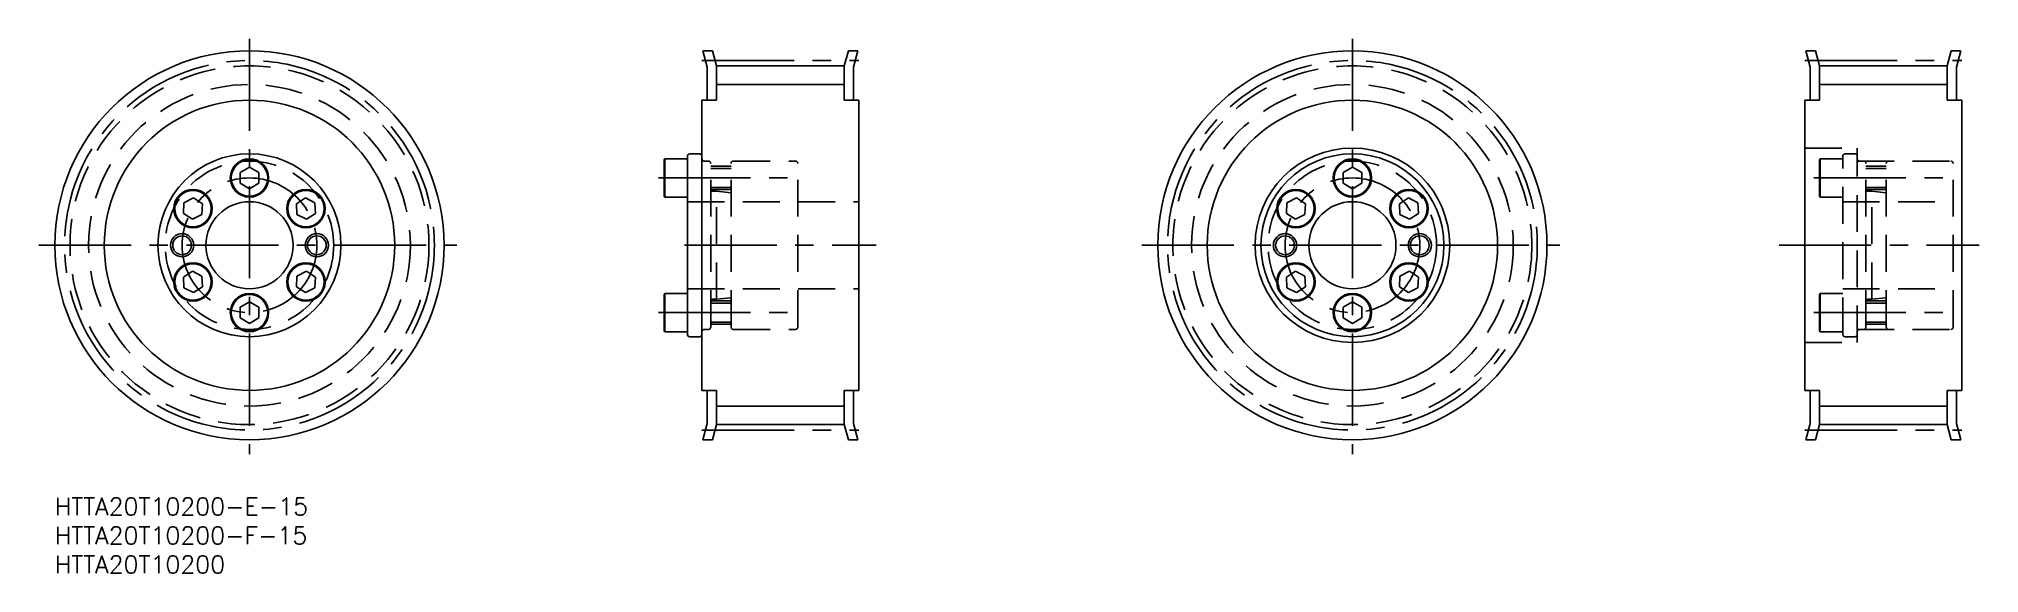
# Model space of a CAD drawing. Extents: x -3 to 331, y -13 to 79.
import ezdxf

# ---------------------------------------------------------------- set-up
doc = ezdxf.new("R2010")
doc.units = 0
doc.header["$LTSCALE"] = 0.5
doc.linetypes.add('CENTER', pattern=[50.8, 31.75, -6.35, 6.35, -6.35])
doc.linetypes.add('DASHED', pattern=[19.05, 12.7, -6.35])
for name, color, linetype in [('MSM_CENTER', 1, 'CENTER'), ('MSM_CONTINUOUS', 7, 'CONTINUOUS'), ('MSM_DASHED', 4, 'DASHED'), ('MSM_NARROW', 5, 'CONTINUOUS'), ('MSM_PART_NUMBER', 7, 'CONTINUOUS')]:
    doc.layers.add(name, color=color, linetype=linetype)
doc.styles.get("Standard").update_dxf_attribs({"font": 'txt.shx', "height": 3, "bigfont": 'bigfont.shx'})

# ---------------------------------------------------------------- blocks, each defined once
blk = doc.blocks.new('*U2')
at = {"layer": 'MSM_PART_NUMBER'}
blk.add_text('HTTA20T10200-E-15', height=3, dxfattribs=at).set_placement((0, -3))
blk = doc.blocks.new('*U3')
at = {"layer": 'MSM_PART_NUMBER'}
blk.add_text('HTTA20T10200-F-15', height=3, dxfattribs=at).set_placement((0, -8))
blk = doc.blocks.new('*U4')
at = {"layer": 'MSM_PART_NUMBER'}
blk.add_text('HTTA20T10200', height=3, dxfattribs=at).set_placement((0, -13))

msp = doc.modelspace()

# ---------------------------------------------------------------- linework, layer by layer
at = {"layer": 'MSM_CENTER'}
for p, q in [((33.5, 79.08), (33.5, 7.53)), ((223.39, 79.08), (223.39, 7.53)), ((111.41, 75.33), (138.41, 75.33)), ((301.31, 75.33), (328.31, 75.33)), ((103.91, 55.1), (128.91, 55.1)), ((302.81, 55.1), (327.81, 55.1)), ((-2.77, 43.5), (69.18, 43.5)), ((108.41, 43.5), (141.41, 43.5)), ((187.12, 43.5), (259.08, 43.5)), ((296.85, 43.5), (331.31, 43.5)), ((103.91, 31.9), (128.91, 31.9)), ((302.81, 31.9), (327.81, 31.9)), ((111.41, 11.67), (138.41, 11.67)), ((301.31, 11.67), (328.31, 11.67))]:
    msp.add_line(p, q, dxfattribs=at)
for centre, radius in [((33.5, 43.5), 31.83), ((223.39, 43.5), 31.83), ((33.5, 43.5), 11.6), ((223.39, 43.5), 11.6)]:
    msp.add_circle(centre, radius, dxfattribs=at)
at = {"layer": 'MSM_CONTINUOUS'}
for p, q in [((112.31, 74.19), (111.56, 77)), ((113.21, 77), (111.56, 77)), ((113.91, 74.4), (113.21, 77)), ((135.91, 74.4), (136.61, 77)), ((136.61, 77), (138.26, 77)), ((137.51, 74.19), (138.26, 77)), ((302.21, 74.19), (301.45, 77)), ((303.11, 77), (301.45, 77)), ((303.81, 74.4), (303.11, 77)), ((325.81, 74.4), (326.5, 77)), ((326.5, 77), (328.16, 77)), ((327.41, 74.19), (328.16, 77)), ((112.31, 68.5), (112.31, 74.19)), ((113.91, 68.5), (113.91, 74.4)), ((113.91, 74.4), (135.91, 74.4)), ((135.91, 68.5), (135.91, 74.4)), ((137.51, 68.5), (137.51, 74.19)), ((302.21, 68.5), (302.21, 74.19)), ((303.81, 68.5), (303.81, 74.4)), ((303.81, 74.4), (325.81, 74.4)), ((325.81, 68.5), (325.81, 74.4)), ((327.41, 68.5), (327.41, 74.19)), ((111.41, 68.5), (111.41, 18.5)), ((111.41, 68.5), (113.91, 68.5)), ((138.41, 68.5), (135.91, 68.5)), ((138.41, 68.5), (138.41, 18.5)), ((301.31, 68.5), (301.31, 18.5)), ((301.31, 68.5), (303.81, 68.5)), ((328.31, 68.5), (325.81, 68.5)), ((328.31, 68.5), (328.31, 18.5)), ((33.5, 56.95), (31.9, 56.02)), ((35.1, 56.02), (33.5, 56.95)), ((104.91, 58.24), (105, 58.4)), ((104.91, 51.96), (104.91, 58.24)), ((105, 51.8), (105, 58.4)), ((105, 58.4), (108.91, 58.4)), ((108.91, 28.15), (108.91, 58.85)), ((109.31, 59.25), (111.01, 59.25)), ((223.39, 56.95), (221.79, 56.02)), ((224.99, 56.02), (223.39, 56.95)), ((31.9, 56.02), (31.9, 54.18)), ((31.9, 54.18), (33.5, 53.25)), ((33.5, 53.25), (35.1, 54.18)), ((34.3, 56.49), (34.3, 56.49)), ((34.7, 56.25), (34.7, 56.25)), ((35.1, 54.18), (35.1, 56.02)), ((221.79, 56.02), (221.79, 54.18)), ((221.79, 54.18), (223.39, 53.25)), ((223.39, 53.25), (224.99, 54.18)), ((224.19, 56.49), (224.19, 56.49)), ((224.59, 56.25), (224.59, 56.25)), ((224.99, 54.18), (224.99, 56.02)), ((22.22, 50.82), (22.13, 48.98)), ((23.87, 51.66), (22.22, 50.82)), ((25.42, 50.66), (23.87, 51.66)), ((25.32, 48.81), (25.42, 50.66)), ((41.58, 50.66), (43.13, 51.66)), ((41.68, 48.81), (41.58, 50.66)), ((43.13, 51.66), (44.78, 50.82)), ((44.78, 50.82), (44.87, 48.98)), ((104.91, 51.96), (105, 51.8)), ((105, 51.8), (108.91, 51.8)), ((212.12, 50.82), (212.02, 48.98)), ((213.76, 51.66), (212.12, 50.82)), ((215.31, 50.66), (213.76, 51.66)), ((215.22, 48.81), (215.31, 50.66)), ((231.48, 50.66), (233.03, 51.66)), ((231.57, 48.81), (231.48, 50.66)), ((233.03, 51.66), (234.67, 50.82)), ((234.67, 50.82), (234.77, 48.98)), ((22.13, 48.98), (23.67, 47.97)), ((23.67, 47.97), (25.32, 48.81)), ((43.33, 47.97), (41.68, 48.81)), ((44.87, 48.98), (43.33, 47.97)), ((212.02, 48.98), (213.57, 47.97)), ((213.57, 47.97), (215.22, 48.81)), ((233.22, 47.97), (231.57, 48.81)), ((234.77, 48.98), (233.22, 47.97)), ((23.67, 39.03), (22.13, 38.02)), ((22.13, 38.02), (22.22, 36.18)), ((25.32, 38.19), (23.67, 39.03)), ((25.42, 36.34), (25.32, 38.19)), ((41.58, 36.34), (41.68, 38.19)), ((41.68, 38.19), (43.33, 39.03)), ((43.33, 39.03), (44.87, 38.02)), ((44.87, 38.02), (44.78, 36.18)), ((213.57, 39.03), (212.02, 38.02)), ((212.02, 38.02), (212.12, 36.18)), ((215.22, 38.19), (213.57, 39.03)), ((215.31, 36.34), (215.22, 38.19)), ((231.48, 36.34), (231.57, 38.19)), ((231.57, 38.19), (233.22, 39.03)), ((233.22, 39.03), (234.77, 38.02)), ((234.77, 38.02), (234.67, 36.18)), ((22.22, 36.18), (23.87, 35.34)), ((23.87, 35.34), (25.42, 36.34)), ((33.5, 33.75), (31.9, 32.82)), ((35.1, 32.82), (33.5, 33.75)), ((43.13, 35.34), (41.58, 36.34)), ((44.78, 36.18), (43.13, 35.34)), ((104.91, 35.04), (105, 35.2)), ((104.91, 35.04), (104.91, 28.76)), ((105, 35.2), (108.91, 35.2)), ((105, 35.2), (105, 28.6)), ((212.12, 36.18), (213.76, 35.34)), ((213.76, 35.34), (215.31, 36.34)), ((223.39, 33.75), (221.79, 32.82)), ((224.99, 32.82), (223.39, 33.75)), ((233.03, 35.34), (231.48, 36.34)), ((234.67, 36.18), (233.03, 35.34)), ((31.9, 32.82), (31.9, 30.98)), ((31.9, 30.98), (33.5, 30.05)), ((33.5, 30.05), (35.1, 30.98)), ((35.1, 30.98), (35.1, 32.82)), ((221.79, 32.82), (221.79, 30.98)), ((221.79, 30.98), (223.39, 30.05)), ((223.39, 30.05), (224.99, 30.98)), ((224.99, 30.98), (224.99, 32.82)), ((104.91, 28.76), (105, 28.6)), ((105, 28.6), (108.91, 28.6)), ((109.31, 27.75), (111.01, 27.75)), ((111.41, 18.5), (113.91, 18.5)), ((112.31, 18.5), (112.31, 12.81)), ((113.91, 18.5), (113.91, 12.6)), ((135.91, 18.5), (135.91, 12.6)), ((138.41, 18.5), (135.91, 18.5)), ((137.51, 18.5), (137.51, 12.81)), ((301.31, 18.5), (303.81, 18.5)), ((302.21, 18.5), (302.21, 12.81)), ((303.81, 18.5), (303.81, 12.6)), ((325.81, 18.5), (325.81, 12.6)), ((328.31, 18.5), (325.81, 18.5)), ((327.41, 18.5), (327.41, 12.81)), ((112.31, 12.81), (111.56, 10)), ((113.91, 12.6), (113.21, 10)), ((113.91, 12.6), (135.91, 12.6)), ((135.91, 12.6), (136.61, 10)), ((137.51, 12.81), (138.26, 10)), ((302.21, 12.81), (301.45, 10)), ((303.81, 12.6), (303.11, 10)), ((303.81, 12.6), (325.81, 12.6)), ((325.81, 12.6), (326.5, 10)), ((327.41, 12.81), (328.16, 10)), ((113.21, 10), (111.56, 10)), ((136.61, 10), (138.26, 10)), ((303.11, 10), (301.45, 10)), ((326.5, 10), (328.16, 10))]:
    msp.add_line(p, q, dxfattribs=at)
for centre, radius in [((33.5, 43.5), 33.5), ((223.39, 43.5), 33.5), ((33.5, 43.5), 25), ((223.39, 43.5), 25), ((223.39, 43.5), 16.75), ((33.5, 43.5), 15.75), ((33.5, 55.1), 3.3), ((33.5, 55.1), 3.14), ((223.39, 43.5), 15.75), ((223.39, 55.1), 3.3), ((223.39, 55.1), 3.14), ((23.77, 49.82), 3.3), ((23.77, 49.82), 3.14), ((33.5, 43.5), 7.5), ((43.23, 49.82), 3.3), ((43.23, 49.82), 3.14), ((213.67, 49.82), 3.3), ((213.67, 49.82), 3.14), ((223.39, 43.5), 7.5), ((233.12, 49.82), 3.3), ((233.12, 49.82), 3.14), ((21.9, 43.5), 1.62), ((45.1, 43.5), 1.62), ((211.79, 43.5), 1.62), ((234.99, 43.5), 1.62), ((23.77, 37.18), 3.3), ((23.77, 37.18), 3.14), ((43.23, 37.18), 3.3), ((43.23, 37.18), 3.14), ((213.67, 37.18), 3.3), ((213.67, 37.18), 3.14), ((233.12, 37.18), 3.3), ((233.12, 37.18), 3.14), ((33.5, 31.9), 3.3), ((33.5, 31.9), 3.14), ((223.39, 31.9), 3.3), ((223.39, 31.9), 3.14)]:
    msp.add_circle(centre, radius, dxfattribs=at)
for centre, start, end in [((109.31, 58.85), 90, 180), ((111.01, 58.85), 0, 90), ((109.31, 28.15), 180, 270), ((111.01, 28.15), 270, 0)]:
    msp.add_arc(centre, 0.4, start, end, dxfattribs=at)
at = {"layer": 'MSM_DASHED'}
for p, q in [((301.31, 60.25), (310.31, 60.25)), ((310.31, 26.75), (310.31, 60.25)), ((111.82, 58), (112.51, 58)), ((112.91, 29.4), (112.91, 57.6)), ((116.41, 57.1), (112.91, 57.1)), ((116.41, 29.4), (116.41, 57.6)), ((116.81, 58), (127.51, 58)), ((127.91, 29.4), (127.91, 57.6)), ((303.81, 58.24), (303.9, 58.4)), ((303.81, 51.96), (303.81, 58.24)), ((303.9, 51.8), (303.9, 58.4)), ((303.9, 58.4), (307.81, 58.4)), ((307.81, 28.15), (307.81, 58.85)), ((308.21, 59.25), (309.91, 59.25)), ((310.31, 58), (328.31, 58)), ((310.72, 58), (311.41, 58)), ((311.81, 29.4), (311.81, 57.6)), ((315.31, 57.1), (311.81, 57.1)), ((315.31, 29.4), (315.31, 57.6)), ((326.81, 29.4), (326.81, 57.6)), ((116.41, 56.72), (112.91, 56.72)), ((116.41, 53.48), (112.91, 53.48)), ((315.31, 56.72), (311.81, 56.72)), ((315.31, 53.48), (311.81, 53.48)), ((108.91, 51), (138.41, 51)), ((116.41, 53.1), (112.93, 53.1)), ((113.32, 52.8), (113.91, 52.8)), ((113.91, 52.8), (116.41, 52.55)), ((113.91, 34.2), (113.91, 52.8)), ((303.81, 51.96), (303.9, 51.8)), ((303.9, 51.8), (307.81, 51.8)), ((307.81, 51), (326.81, 51)), ((315.31, 53.1), (311.82, 53.1)), ((312.22, 52.8), (312.8, 52.8)), ((312.8, 34.2), (312.8, 52.8)), ((312.8, 52.8), (315.31, 52.55)), ((108.91, 36), (138.41, 36)), ((116.41, 33.52), (112.91, 33.52)), ((116.41, 33.9), (112.93, 33.9)), ((113.32, 34.2), (113.91, 34.2)), ((113.91, 34.2), (116.41, 34.45)), ((303.81, 35.04), (303.9, 35.2)), ((303.81, 35.04), (303.81, 28.76)), ((303.9, 35.2), (307.81, 35.2)), ((303.9, 35.2), (303.9, 28.6)), ((307.81, 36), (326.81, 36)), ((315.31, 33.52), (311.81, 33.52)), ((315.31, 33.9), (311.82, 33.9)), ((312.22, 34.2), (312.8, 34.2)), ((312.8, 34.2), (315.31, 34.45)), ((116.41, 30.28), (112.91, 30.28)), ((315.31, 30.28), (311.81, 30.28)), ((111.82, 29), (112.51, 29)), ((116.41, 29.9), (112.91, 29.9)), ((116.81, 29), (127.51, 29)), ((301.31, 26.75), (310.31, 26.75)), ((303.81, 28.76), (303.9, 28.6)), ((303.9, 28.6), (307.81, 28.6)), ((308.21, 27.75), (309.91, 27.75)), ((310.31, 29), (328.31, 29)), ((310.72, 29), (311.41, 29)), ((315.31, 29.9), (311.81, 29.9))]:
    msp.add_line(p, q, dxfattribs=at)
for centre, radius in [((33.5, 43.5), 30.9), ((223.39, 43.5), 30.9), ((33.5, 43.5), 27.7), ((223.39, 43.5), 27.7), ((33.5, 43.5), 14.5), ((223.39, 43.5), 14.5)]:
    msp.add_circle(centre, radius, dxfattribs=at)
for centre, radius, start, end in [((111.82, 58.41), 0.41, 180, 270), ((112.51, 57.6), 0.4, 0, 90), ((116.81, 57.6), 0.4, 90, 180), ((127.51, 57.6), 0.4, 0, 90), ((308.21, 58.85), 0.4, 90, 180), ((309.91, 58.85), 0.4, 0, 90), ((310.72, 58.41), 0.41, 180, 270), ((311.41, 57.6), 0.4, 0, 90), ((315.71, 57.6), 0.4, 90, 180), ((326.41, 57.6), 0.4, 0, 90), ((113.32, 53.21), 0.41, 180, 270), ((312.22, 53.21), 0.41, 180, 270), ((113.32, 33.79), 0.41, 90, 180), ((312.22, 33.79), 0.41, 90, 180), ((111.82, 28.59), 0.41, 90, 180), ((112.51, 29.4), 0.4, 270, 0), ((116.81, 29.4), 0.4, 180, 270), ((127.51, 29.4), 0.4, 270, 0), ((308.21, 28.15), 0.4, 180, 270), ((309.91, 28.15), 0.4, 270, 0), ((310.72, 28.59), 0.41, 90, 180), ((311.41, 29.4), 0.4, 270, 0), ((315.71, 29.4), 0.4, 180, 270), ((326.41, 29.4), 0.4, 270, 0)]:
    msp.add_arc(centre, radius, start, end, dxfattribs=at)
at = {"layer": 'MSM_NARROW'}
for p, q in [((113.91, 71.2), (135.91, 71.2)), ((303.81, 71.2), (325.81, 71.2)), ((113.91, 15.8), (135.91, 15.8)), ((303.81, 15.8), (325.81, 15.8))]:
    msp.add_line(p, q, dxfattribs=at)
for centre in [(21.9, 43.5), (45.1, 43.5), (211.79, 43.5), (234.99, 43.5)]:
    msp.add_circle(centre, 2, dxfattribs=at)

# ---------------------------------------------------------------- block references
at = {"layer": 'MSM_CONTINUOUS'}
for name in ['*U2', '*U3', '*U4']:
    msp.add_blockref(name, (0, 0), dxfattribs=at)

doc.saveas('drawing.dxf')
